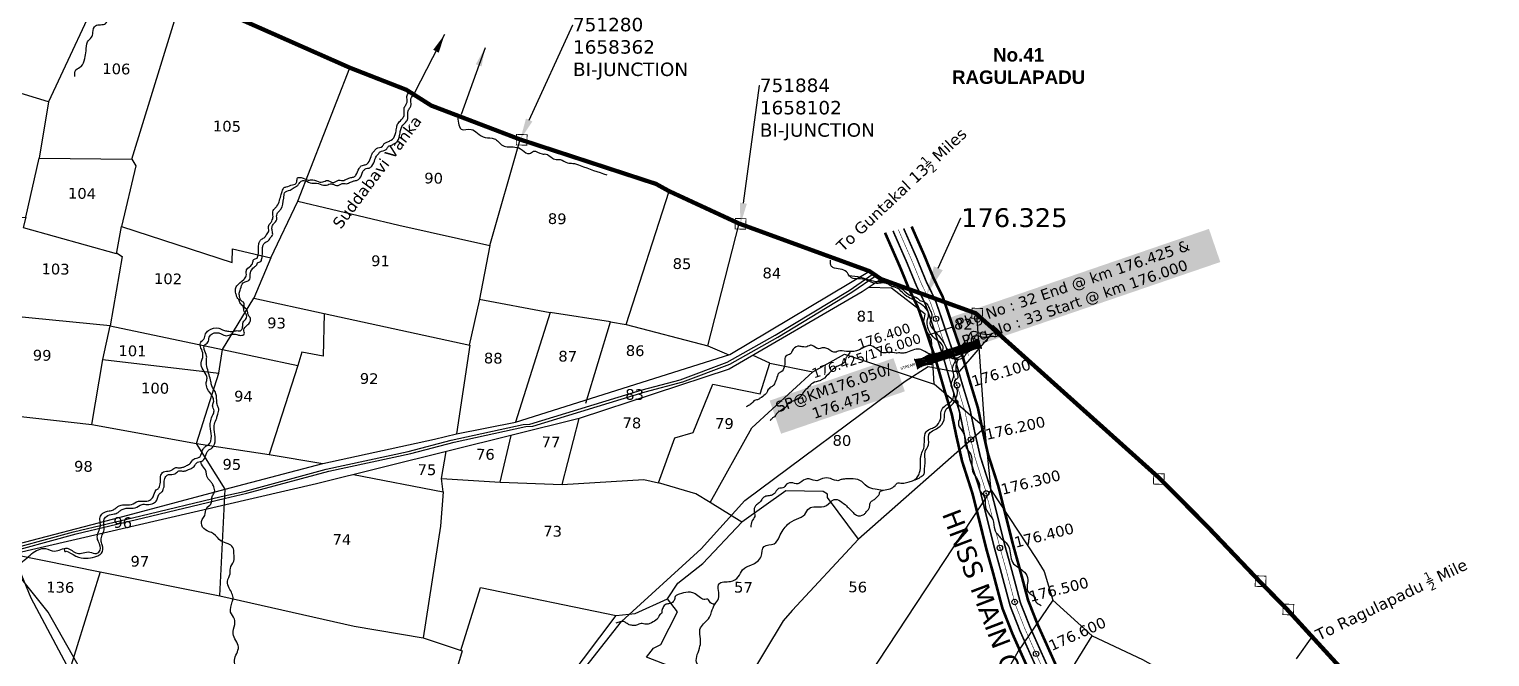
# Model space of a CAD drawing. Header units: inches. Extents: x 749153 to 755578, y 1653601 to 1659848.
# Drawn here: x 750557 to 753279, y 1657294 to 1658464 of the extents above; entities that cross this region are included whole.
import ezdxf
from ezdxf import colors
from ezdxf.entities.mleader import LeaderData, LeaderLine
from ezdxf.enums import TextEntityAlignment as Align
from ezdxf.math import Vec2, Vec3

# ---------------------------------------------------------------- set-up
doc = ezdxf.new("R2010")
doc.units = ezdxf.units.IN
doc.header["$MEASUREMENT"] = 0
doc.header["$PDMODE"] = 32
doc.header["$PDSIZE"] = 10
doc.linetypes.add('ACAD_ISO02W100', pattern=[15, 12, -3])
doc.linetypes.add('HIDDEN2', pattern=[0.1875, 0.125, -0.0625])
for name, color, linetype in [('CANAL1', 1, 'Continuous'), ('CSMark', 72, 'Continuous'), ('PLOT', 7, 'Continuous'), ('PLOT NO', 7, 'Continuous'), ('ROADS', 6, 'Continuous'), ('stream', 4, 'Continuous'), ('STRUCTURE', 5, 'Continuous'), ('TANKS-STREAM', 4, 'Continuous'), ('VILLAGE BOUNDRY', 5, 'Continuous'), ('VILLAGE STONES', 240, 'Continuous')]:
    doc.layers.add(name, color=color, linetype=linetype)
doc.styles.get("Standard").update_dxf_attribs({"font": 'verdana_0.ttf'})
doc.dimstyles.get("Standard").update_dxf_attribs({"dimtxt": 0.18, "dimasz": 35, "dimexe": 0.18, "dimexo": 0.0625, "dimgap": 0.09, "dimtad": 0, "dimtih": 1, "dimtoh": 1, "dimdec": 4, "dimzin": 0, "dimdsep": 46, "dimtxsty": 'Standard', "dimcen": 0.09, "dimadec": 0, "dimazin": 0, "dimtfac": 1, "dimtdec": 4, "dimtofl": 0, "dimtmove": 0, "dimatfit": 3, "dimfxl": 0, "dimtolj": 1, "dimtzin": 0, "dimarcsym": 0})

# ---------------------------------------------------------------- blocks, each defined once
blk = doc.blocks.new('SP')
at = {"layer": 'STRUCTURE'}
h = blk.add_hatch(dxfattribs=at)
h.set_pattern_fill('DASH', color=256, scale=8, style=0)
edge = h.paths.add_edge_path()
edge.add_spline(control_points=[(769825.7, 1706742.1), (769825.3, 1706741.8), (769823.8, 1706740.8), (769820.9, 1706740.3), (769817, 1706739.7), (769811.4, 1706738.9), (769804, 1706739.7), (769798.4, 1706741), (769795.6, 1706741.6)], knot_values=[0, 0, 0, 0, 1.613557, 5.24513, 8.624976, 13.470124, 22.190216, 30.746377, 30.746377, 30.746377, 30.746377], degree=3, periodic=0)
edge.add_line((769795.6, 1706741.6), (769792.6, 1706739.6))
edge.add_line((769792.6, 1706739.6), (769732.6, 1706739.6))
edge.add_line((769732.6, 1706739.6), (769729.6, 1706741.6))
edge.add_spline(control_points=[(769729.6, 1706741.6), (769726.9, 1706740.9), (769721.3, 1706739.5), (769713.9, 1706738.5), (769708.3, 1706739.1), (769704.4, 1706739.6), (769701.5, 1706740), (769700, 1706741), (769699.5, 1706741.3)], knot_values=[0, 0, 0, 0, 8.556161, 17.276253, 22.121402, 25.501247, 29.13282, 30.746377, 30.746377, 30.746377, 30.746377], degree=3, periodic=0)
edge.add_line((769699.5, 1706741.3), (769699.5, 1706722.1))
edge.add_spline(control_points=[(769699.5, 1706722.1), (769700, 1706722.4), (769701.4, 1706723.4), (769704.3, 1706724), (769708.2, 1706724.5), (769713.8, 1706725.3), (769721.2, 1706724.5), (769726.8, 1706723.3), (769729.6, 1706722.6)], knot_values=[0, 0, 0, 0, 1.613557, 5.24513, 8.624976, 13.470124, 22.190216, 30.746377, 30.746377, 30.746377, 30.746377], degree=3, periodic=0)
edge.add_line((769729.6, 1706722.6), (769732.6, 1706724.6))
edge.add_line((769732.6, 1706724.6), (769792.6, 1706724.6))
edge.add_line((769792.6, 1706724.6), (769795.6, 1706722.6))
edge.add_spline(control_points=[(769795.6, 1706722.6), (769798.4, 1706723.3), (769803.9, 1706724.8), (769811.3, 1706725.8), (769817, 1706725.1), (769820.9, 1706724.7), (769823.8, 1706724.2), (769825.2, 1706723.3), (769825.7, 1706723)], knot_values=[0, 0, 0, 0, 8.556161, 17.276253, 22.121402, 25.501247, 29.13282, 30.746377, 30.746377, 30.746377, 30.746377], degree=3, periodic=0)
edge.add_line((769825.7, 1706723), (769825.7, 1706742.1))
h.paths.add_polyline_path([(769764.2, 1706732.1, -1), (769761.1, 1706732.1, -1)], flags=0)
h.paths.add_polyline_path([(769761.1, 1706732.1, 1), (769764.2, 1706732.1, 1)], flags=16)
at = {"layer": 'STRUCTURE', "const_width": 0.628}
for points in [[(769726.6, 1706747.6), (769726.6, 1706743.6), (769732.6, 1706739.6), (769792.6, 1706739.6), (769798.6, 1706743.6), (769798.6, 1706747.6)], [(769726.6, 1706716.6), (769726.6, 1706720.6), (769732.6, 1706724.6), (769792.6, 1706724.6), (769798.6, 1706720.6), (769798.6, 1706716.6)]]:
    blk.add_lwpolyline(points, dxfattribs=at)
at = {"layer": 'STRUCTURE', "color": 3}
blk.add_lwpolyline([(769732.6, 1706724.6), (769792.6, 1706724.6)], dxfattribs=at)
blk.add_lwpolyline([(769732.6, 1706724.6), (769792.6, 1706724.6)], dxfattribs=at)
at = {"layer": 'STRUCTURE', "color": 0}
blk.add_circle((769762.6, 1706732.1), 1.55, dxfattribs=at)
at = {"layer": 'STRUCTURE'}
for points in [[(769699.5, 1706741.3), (769700.9, 1706740.5), (769704.4, 1706739.6), (769707.8, 1706739.2), (769712.6, 1706738.8), (769721.3, 1706739.7), (769729.6, 1706741.6)], [(769825.7, 1706742.1), (769824.3, 1706741.3), (769820.8, 1706740.3), (769817.5, 1706739.8), (769812.7, 1706739.2), (769804, 1706739.9), (769795.6, 1706741.6)], [(769699.5, 1706722.1), (769700.9, 1706723), (769704.4, 1706724), (769707.7, 1706724.5), (769712.5, 1706725), (769721.2, 1706724.4), (769729.6, 1706722.6)], [(769825.7, 1706723), (769824.3, 1706723.8), (769820.8, 1706724.7), (769817.4, 1706725.1), (769812.6, 1706725.5), (769803.9, 1706724.6), (769795.6, 1706722.6)]]:
    blk.add_spline(points, degree=3, dxfattribs=at)
at = {"layer": 'STRUCTURE', "color": 0}
blk.add_text('STREAM', height=5, dxfattribs=at).set_placement((769684.3, 1706732.1), align=Align.MIDDLE_CENTER)
for points in [[(769727.4, 1706732.1), (769700.8, 1706732.1)], [(769824.4, 1706732.1), (769800.5, 1706732.1)]]:
    blk.add_leader(points, dimstyle='Standard', override={"dimasz": 10, "dimgap": 0.09, "dimtad": 0}, dxfattribs=at)

msp = doc.modelspace()

# ---------------------------------------------------------------- linework, layer by layer
msp.add_lwpolyline([(750700.4, 1658559.4), (750593, 1658328.9), (750189.7, 1658451.8), (749875.1, 1658488.2), (749875.8, 1658493.9), (749875.1, 1658488.2)])
at = {"layer": 'CANAL1', "color": 1, "const_width": 5}
for points in [[(752151.9, 1658084.9), (752178.9, 1658023.3), (752185.6, 1658007.1), (752197, 1657979.2), (752213.1, 1657946.1), (752222.3, 1657919.8), (752234, 1657884.5), (752244.8, 1657853.2), (752245, 1657852.5), (752258.9, 1657804.4), (752262.5, 1657791.9), (752276.4, 1657746.3), (752285.1, 1657704.7), (752295.6, 1657658.6), (752314.7, 1657599.3), (752327.8, 1657547.5), (752341.4, 1657492.9), (752353.1, 1657451.2), (752361.3, 1657420.2), (752370.8, 1657384.4), (752389.6, 1657336.7), (752406, 1657299.8), (752428.3, 1657250.2)], [(752201.5, 1658096.4), (752225, 1658042.8), (752231.8, 1658026.1), (752242.6, 1657999.7), (752259.4, 1657965.4), (752269.6, 1657935.9), (752281.4, 1657900.5), (752292.5, 1657868.2), (752293, 1657866.3), (752306.9, 1657818.3), (752310.4, 1657806.2), (752324.9, 1657758.7), (752334, 1657715.3), (752343.9, 1657671.8), (752362.8, 1657613.1), (752376.3, 1657559.7), (752389.8, 1657505.7), (752401.3, 1657464.3), (752409.7, 1657433), (752418.4, 1657400), (752435.7, 1657356), (752451.7, 1657320.3), (752473.9, 1657270.7)]]:
    msp.add_lwpolyline(points, dxfattribs=at)
at = {"layer": 'CANAL1', "color": 5, "const_width": 3}
for points in [[(752166.8, 1658088.4), (752192.7, 1658029.1), (752199.4, 1658012.8), (752210.7, 1657985.4), (752227, 1657951.9), (752236.5, 1657924.6), (752248.3, 1657889.3), (752259.1, 1657857.7), (752259.4, 1657856.7), (752273.3, 1657808.6), (752276.9, 1657796.2), (752291, 1657750), (752299.8, 1657707.9), (752310.1, 1657662.5), (752329.1, 1657603.5), (752342.3, 1657551.2), (752355.9, 1657496.8), (752367.5, 1657455.1), (752375.8, 1657424), (752385.1, 1657389.1), (752403.4, 1657342.5), (752419.7, 1657306), (752442, 1657256.3)], [(752460.2, 1657264.5), (752438, 1657314.1), (752421.9, 1657350.2), (752404.1, 1657395.3), (752395.2, 1657429.2), (752386.8, 1657460.4), (752375.2, 1657501.9), (752361.7, 1657556), (752348.3, 1657609), (752329.4, 1657667.8), (752319.3, 1657712.1), (752310.4, 1657755), (752296.1, 1657801.9), (752292.5, 1657814.2), (752278.6, 1657862.2), (752278.2, 1657863.7), (752267.2, 1657895.7), (752255.4, 1657931.1), (752245.5, 1657959.6), (752228.9, 1657993.5), (752217.9, 1658020.4), (752211.2, 1658037), (752186.6, 1658092.9)]]:
    msp.add_lwpolyline(points, dxfattribs=at)
at = {"layer": 'CANAL1', "color": 1, "linetype": 'HIDDEN2', "ltscale": 100, "const_width": 1}
msp.add_lwpolyline([(752176.7, 1658090.6), (752201.9, 1658033.1), (752208.7, 1658016.6), (752219.8, 1657989.5), (752236.2, 1657955.7), (752246, 1657927.9), (752257.7, 1657892.5), (752268.6, 1657860.7), (752269, 1657859.4), (752282.9, 1657811.4), (752286.5, 1657799.1), (752300.7, 1657752.5), (752309.5, 1657710), (752319.7, 1657665.2), (752338.7, 1657606.2), (752352, 1657553.6), (752365.6, 1657499.3), (752377.2, 1657457.7), (752385.5, 1657426.6), (752394.6, 1657392.2), (752412.6, 1657346.4), (752428.8, 1657310), (752451.1, 1657260.4)], dxfattribs=at)
at = {"layer": 'CANAL1', "color": 200, "const_width": 2}
msp.add_lwpolyline([(752231, 1657893.6), (752278.5, 1657909.4)], dxfattribs=at)
at = {"layer": 'CSMark', "color": 3}
for p in [(752247.1, 1657924.4), (752286, 1657800.6), (752312, 1657699.4), (752340.6, 1657598.9), (752366.1, 1657497.4), (752393.5, 1657396.5), (752433.4, 1657299.8)]:
    msp.add_point(p, dxfattribs=at)
at = {"layer": 'PLOT'}
for points in [[(750748.6, 1658222.2), (750841, 1658523)], [(751007.1, 1658038.4), (751057.4, 1658143.8), (751154.7, 1658392.5)], [(750593, 1658328.9), (750575.7, 1658224), (750748.6, 1658222.2), (750755.7, 1658209.6), (750729.2, 1658096.5), (750935.1, 1658029.4), (750936.2, 1658054.8), (751007.1, 1658038.4), (750975.7, 1657963.1), (751107, 1657934.5), (751104.7, 1657854.9), (751065.3, 1657862.3), (751057.9, 1657837.4), (751004.4, 1657671.2), (751104.3, 1657654.5)], [(751057.4, 1658143.8), (751246, 1658099.1), (751415.4, 1658060.9), (751472.2, 1658258.7)], [(750142.9, 1658200.9), (750329.5, 1658154.7), (750328, 1658147.3), (750508.3, 1658111.8), (750550.7, 1658114.1), (750575.7, 1658224)], [(751640.6, 1657919.1), (751669.6, 1657914.1), (751749.4, 1658162.5)], [(750707.9, 1657911.4), (750486.2, 1657933.3), (750476.9, 1657936.7), (750508.3, 1658111.8)], [(750550.7, 1658114.1), (750545.9, 1658094.8), (750719, 1658046.5), (750720.3, 1658048.4), (750729.2, 1658096.5)], [(751669.6, 1657914.1), (751821.7, 1657874.3), (751880, 1658102)], [(751415.4, 1658060.9), (751395.3, 1657958.2), (751377.1, 1657875.3)], [(750719.6, 1658047.5), (750730.2, 1658040.4), (750707.9, 1657911.4), (750917.6, 1657867.1), (750975.7, 1657963.1)], [(752144.6, 1657998.5), (752109.2, 1657974.5), (751861.5, 1657830.4), (751582, 1657738.5), (751092.3, 1657616.7), (750526.5, 1657485.8), (750256.1, 1657416.2), (749668.4, 1657370.6), (749335.9, 1657346)], [(749349.3, 1657369.1), (749681.1, 1657397.1), (749921.3, 1657415.2), (750254.4, 1657452.8), (750474.8, 1657490.5), (750508.1, 1657497.2), (750740.7, 1657558.4), (750922.5, 1657607), (751104.3, 1657654.5), (751312.5, 1657700.1), (751353.2, 1657710), (751463.2, 1657731.6), (751862.8, 1657857.9), (752122.8, 1658013.3)], [(751937.2, 1657841.8), (752017.5, 1657825.8), (752076.3, 1657858.3), (752243.4, 1657802.8), (752238.6, 1657886), (752222.9, 1657913.1), (752226.7, 1657933.3), (752163.7, 1657981.7), (752121.2, 1657982.7)], [(751395.8, 1657961.1), (751528, 1657936.2), (751463.2, 1657731.6)], [(751107, 1657934.5), (751378.2, 1657875.1), (751353.2, 1657710)], [(751594.5, 1657766.9), (751640.6, 1657919.1), (751528, 1657936.2)], [(752337.9, 1657721.4), (752322.8, 1657933.1)], [(750492, 1657747.8), (750674.1, 1657727.5), (750694.6, 1657848.6), (750707.9, 1657911.5)], [(750694.6, 1657848.6), (750910.2, 1657823.2), (750917.6, 1657867.1)], [(750917.6, 1657867.1), (751057.9, 1657837.4)], [(751821.7, 1657874.3), (751860.9, 1657857.3)], [(751550.1, 1657615.5), (751702.2, 1657625.1), (751729.9, 1657618.9), (751760.3, 1657702.8), (751794.1, 1657712.2), (751831, 1657802.5), (751919.2, 1657784.5), (751937.2, 1657841.8), (751905.9, 1657856.2)], [(750674.1, 1657727.5), (750868.7, 1657692.2), (750910.2, 1657823.2)], [(751826, 1657582.1), (751903.8, 1657721.1), (752017.5, 1657825.8)], [(752337.9, 1657721.4), (752243.4, 1657802.8)], [(751434.6, 1657619.7), (751550.1, 1657615.5), (751582, 1657738.5)], [(751325.7, 1657626.8), (751434.6, 1657619.7), (751455.1, 1657706.9)], [(752337.9, 1657721.4), (752102.5, 1657513.4), (752044.7, 1657591.2), (752044.9, 1657597.8), (752036.6, 1657602.7), (751967.1, 1657603.8), (751885.3, 1657545.4), (751826, 1657582.1), (751799.4, 1657597.9), (751729.9, 1657618.9)], [(752105.2, 1657233.5), (752349.8, 1657604.7), (752337.9, 1657721.4)], [(750689.2, 1657452.5), (750912.5, 1657408.1), (750922.5, 1657607), (750868.7, 1657692.2)], [(750868.7, 1657692.2), (751004.4, 1657671.2)], [(751328.4, 1657602), (751325.7, 1657626.8), (751334.3, 1657676.9)], [(751161.2, 1657634.4), (751328.4, 1657602), (751323.5, 1657537.7), (751291, 1657329.9), (751364, 1657305.2), (751230.8, 1656861.6)], [(752349.8, 1657604.7), (752433.4, 1657477.5), (752448.3, 1657453.5), (752464.8, 1657399.7), (752400.2, 1657304.9), (752346.6, 1657210)], [(751361.6, 1657306), (751397.9, 1657423.8), (751651, 1657371.4), (751686, 1657374.9), (751746.7, 1657402.6), (751765.8, 1657431.7), (751812.2, 1657468.3), (751885.3, 1657545.4)], [(752102.5, 1657513.4), (751979, 1657380.5), (751962.2, 1657361.3), (751892.4, 1657246), (751846.9, 1657150.6), (751762.9, 1657193.7), (751779.3, 1657265.8), (751707.3, 1657293.8), (751720.3, 1657310.6), (751734.1, 1657317), (751764.9, 1657378.3), (751746.7, 1657402.6)], [(750526.5, 1657485.8), (750559.9, 1657404), (750632.4, 1657268.6), (750596.5, 1657140.4), (750366.8, 1657226.4)], [(750526.5, 1657485.8), (750689.2, 1657452.5), (750632.4, 1657268.6)], [(750912.5, 1657408.1), (751162.5, 1657351.5), (751291, 1657329.9)], [(752296, 1657093.9), (752369.4, 1657060.4), (752538.2, 1657333.6), (752464.8, 1657399.7)], [(751066.3, 1656526.6), (751135.4, 1656504.5), (751198.2, 1656521.1), (751273.9, 1656506.8), (751320.2, 1656568.1), (751331.9, 1656639.8), (751354, 1656726.4), (751409.9, 1656862.1), (751424.3, 1656945.2), (751420.5, 1657027.1), (751453.6, 1657061), (751465.7, 1657091.6), (751498.8, 1657169.1), (751651, 1657371.4)], [(752538.2, 1657333.6), (752631.6, 1657289.4), (752692.8, 1657255), (752773.5, 1657190.1), (752814.8, 1657118), (752769.2, 1657056.1), (752806.7, 1656970.4), (752784.6, 1656937.1), (752727.3, 1656952.4), (752675.3, 1656939.1), (752603, 1656986.7), (752514.8, 1657002.3), (752446.1, 1657026), (752369.4, 1657060.4)]]:
    msp.add_lwpolyline(points, dxfattribs=at)
at = {"layer": 'ROADS'}
for points in [[(750489.1, 1657486.1), (750639.6, 1657527.1), (750765, 1657557.2), (750915, 1657593.2), (750957.6, 1657602.7), (751110.4, 1657644.1), (751263.1, 1657677.2), (751343.7, 1657698), (751477.5, 1657727.2), (751490.2, 1657727.8), (751699.6, 1657792), (751769.9, 1657810.8), (751857.6, 1657843.6), (751947, 1657893.9), (752084.9, 1657977.5), (752129.8, 1658008.5)], [(750494.3, 1657482.5), (750644.9, 1657523.6), (750770.2, 1657553.6), (750920.3, 1657589.7), (750962.8, 1657599.2), (751115.7, 1657640.6), (751268.3, 1657673.6), (751349, 1657694.4), (751482.8, 1657723.6), (751495.5, 1657724.2), (751704.8, 1657788.4), (751775.1, 1657807.2), (751862.9, 1657840), (751952.3, 1657890.3), (752090.2, 1657973.9), (752135.1, 1658005)], [(750647.9, 1656153.4), (750725.9, 1656232), (750890.5, 1656503), (750965.8, 1656523.9), (751016.8, 1656547.1), (751405.2, 1657014.7), (751453.6, 1657061), (751518.4, 1657182.1), (751534.7, 1657199.9), (751661, 1657360.2), (751809.4, 1657495.8), (751890.7, 1657585.9), (752189.3, 1657808.2), (752232.1, 1657835.3), (752278.5, 1657827.1), (752291.6, 1657826.9), (752352.4, 1657897.6)], [(750691.4, 1657202.7), (750592.6, 1657377.8), (750506, 1657485.7)], [(752918.8, 1657290.3), (752947.9, 1657331.6)]]:
    msp.add_lwpolyline(points, dxfattribs=at)
at = {"layer": 'STRUCTURE', "color": 0}
msp.add_point((752269.1, 1657859.3), dxfattribs=at)
at = {"layer": 'TANKS-STREAM'}
for points in [[(750641.9, 1658376.1), (750644.1, 1658388.7), (750654, 1658395), (750660.5, 1658409.7), (750663.2, 1658424.1), (750666, 1658440.9), (750673.2, 1658449.4), (750675.8, 1658458.3), (750680.4, 1658470.8), (750699.5, 1658475.1), (750703.5, 1658482.1), (750711.8, 1658494.4), (750723.4, 1658503.9), (750730.7, 1658513.2), (750731.5, 1658522.7), (750731.3, 1658535.8), (750736.8, 1658546.3), (750738.6, 1658552)], [(749965.6, 1656947.4), (749978.9, 1656945.9), (749998.3, 1656948.1), (750003.7, 1656947.9), (750018.1, 1656941.9), (750039, 1656936), (750062.4, 1656941.2), (750077.9, 1656937.3), (750088.9, 1656932.3), (750108.7, 1656931.9), (750118.4, 1656934), (750136.1, 1656923.9), (750158.5, 1656919.6), (750168.3, 1656921.9), (750180.3, 1656916.1), (750188.7, 1656915), (750191.3, 1656932.5), (750195, 1656942.7), (750204.7, 1656952.9), (750213.3, 1656972.8), (750227.9, 1656983.1), (750235, 1656985.8), (750242.9, 1656997.1), (750259.1, 1657006.3), (750275.4, 1657021.8), (750279.6, 1657034.4), (750296.5, 1657045.4), (750304.1, 1657053.9), (750304.3, 1657073), (750308.4, 1657113.1), (750311.9, 1657141.5), (750322.8, 1657156.1), (750326.9, 1657172), (750323.9, 1657195.4), (750331.4, 1657210.9), (750336.1, 1657219), (750340.4, 1657234), (750349, 1657245.6), (750358.6, 1657260.4), (750359.8, 1657278.1), (750370.9, 1657292.2), (750370.4, 1657315.8), (750372.4, 1657326.5), (750375.7, 1657329.8), (750380.5, 1657341.2), (750378.2, 1657354.6), (750382.8, 1657370.8), (750391.6, 1657375.4), (750407.4, 1657394.8), (750418.7, 1657402.9), (750433, 1657408), (750448.3, 1657420.2), (750449.6, 1657426.6), (750462.4, 1657433.9), (750470, 1657437.5), (750483.4, 1657455.7), (750499.4, 1657458.9), (750509.6, 1657458), (750519.3, 1657464.2), (750528.2, 1657464.9), (750538.8, 1657468.2), (750561.6, 1657486.3), (750587.6, 1657496), (750604.4, 1657491.4), (750627.6, 1657496.8), (750646.2, 1657487.4), (750669.8, 1657489.5), (750682.8, 1657487.1), (750689.4, 1657493.1), (750686.2, 1657508.9), (750683.9, 1657517.7), (750686.3, 1657527.6), (750689.5, 1657536.7), (750689.4, 1657544.9), (750689.3, 1657554.6), (750694, 1657561.9), (750705.9, 1657566.3), (750714.2, 1657568.6), (750719.6, 1657572.6), (750724.8, 1657575.7), (750732.9, 1657577.6), (750747.5, 1657578), (750760.5, 1657584.4), (750764.8, 1657584.6), (750770, 1657584.2), (750781.9, 1657586.6), (750788, 1657592.6), (750793.9, 1657605.4), (750798.3, 1657608.6), (750799.7, 1657612), (750801.4, 1657616.9), (750801.7, 1657623), (750802.6, 1657632.9), (750807.1, 1657638.9), (750819.2, 1657640.9), (750823.2, 1657642.7), (750826.3, 1657645.3), (750829, 1657646.9), (750835.7, 1657646.6), (750841.7, 1657647.3), (750847.1, 1657649.2), (750850.4, 1657650.8), (750857.2, 1657655), (750863.6, 1657663), (750873.9, 1657666.2), (750879, 1657675.9), (750882, 1657682.7), (750886.1, 1657686.8), (750891, 1657689.7), (750896.6, 1657705.6), (750894.6, 1657724.2), (750895.3, 1657734.2), (750899.5, 1657745.5), (750901.5, 1657752.9), (750898.9, 1657762.5), (750900.6, 1657768.8), (750899.5, 1657778), (750888.9, 1657794.5), (750887, 1657805.5), (750888.5, 1657813.6), (750877.4, 1657838.7), (750880.4, 1657852.6), (750880.6, 1657861.1), (750876.2, 1657873.2), (750876.8, 1657881.2), (750882.8, 1657886.8), (750885.6, 1657896.3), (750891.1, 1657902.6), (750910.3, 1657907), (750919.4, 1657903.1), (750926.6, 1657901.6), (750936.9, 1657901.1), (750944.8, 1657902.4), (750950.8, 1657902.1), (750954.8, 1657909.2), (750955.7, 1657918), (750961.5, 1657925.3), (750961.5, 1657933), (750957.7, 1657938.1), (750956, 1657947.1), (750950.7, 1657953), (750947.6, 1657960.3), (750944.7, 1657964.3), (750942.7, 1657969.7), (750941.4, 1657978.1), (750944.1, 1657986.1), (750957, 1657997.6), (750961.4, 1658004.4), (750961.7, 1658009.5), (750962.3, 1658015.9), (750972.2, 1658025.8), (750974.2, 1658032), (750975.4, 1658034.8), (750981.6, 1658037.4), (750983.2, 1658041.3), (750984.4, 1658048.1), (750985, 1658063.7), (750986.7, 1658069), (750990, 1658072.8), (750996.2, 1658076.6), (751000.4, 1658082.8), (751003.3, 1658086.5), (751002.7, 1658094.8), (751005.6, 1658101.8), (751009.1, 1658106.7), (751011.4, 1658115.5), (751011.3, 1658123.9), (751013, 1658128.1), (751015.4, 1658130.8), (751018.7, 1658134.6), (751026.7, 1658156.5), (751029.3, 1658164), (751031.2, 1658168.3), (751036.2, 1658170.5), (751047.7, 1658174.1), (751052.8, 1658175.7), (751055.8, 1658180), (751057.1, 1658187.2), (751063.8, 1658187.8), (751077, 1658183.2), (751085.7, 1658183.4), (751098.6, 1658179.5), (751104.1, 1658179.7), (751112.8, 1658182.2), (751115.1, 1658181.7), (751120.3, 1658179.5), (751124.6, 1658178.7), (751127.1, 1658179.6), (751129.8, 1658180.9), (751134.7, 1658183), (751143.1, 1658182.4), (751146.9, 1658184.4), (751150.4, 1658185.7), (751154.8, 1658187.5), (751161.3, 1658188.7), (751166, 1658192.4), (751171.9, 1658204.9), (751175.8, 1658209.4), (751180.3, 1658211.2), (751183.4, 1658211.5), (751188.6, 1658215.1), (751194.3, 1658227.3), (751196, 1658232), (751198.1, 1658235.1), (751200.6, 1658237.7), (751204, 1658241.8), (751215.4, 1658246.1), (751218.7, 1658251.3), (751223.7, 1658253.6), (751229.7, 1658256.6), (751233.9, 1658259.1), (751240.2, 1658271.9), (751242, 1658281.8), (751244.4, 1658288.8), (751253.3, 1658298.8), (751255.9, 1658305.4), (751256.1, 1658318.4), (751259.8, 1658324.4), (751261.6, 1658329.6), (751261, 1658338.7), (751264.6, 1658346.7)], [(751355.3, 1658303.3), (751357, 1658289.5), (751362.1, 1658278.2), (751380.6, 1658277.6), (751392.2, 1658270.8), (751406.8, 1658262.3), (751423.6, 1658260.3), (751439.5, 1658247.6), (751462, 1658244.7), (751476.2, 1658239.1), (751489.1, 1658232.4), (751496.8, 1658236.9), (751512.8, 1658231.8), (751520, 1658231.6), (751532.1, 1658224.1), (751541.5, 1658221.4), (751546.7, 1658221.4), (751560.3, 1658215.2), (751569.9, 1658214.3), (751583.8, 1658210.3), (751633.5, 1658192.8)], [(752363.4, 1657896.7), (752359.6, 1657891.2), (752352.2, 1657891.4), (752344, 1657890.3), (752332.3, 1657890.3), (752318, 1657892), (752312.4, 1657886.9), (752313.2, 1657878.6), (752310.2, 1657869.6), (752306.8, 1657866.8), (752301, 1657856.1), (752293.9, 1657849.6), (752285.3, 1657848.6), (752274.2, 1657851.6), (752259.6, 1657860.7), (752260, 1657872.1), (752247.9, 1657885.2), (752230.9, 1657911.8), (752230.9, 1657923), (752233.2, 1657931.1), (752230.9, 1657940), (752219.9, 1657951.1), (752203.8, 1657960.4), (752192.7, 1657966.1), (752181.5, 1657976.1), (752171.7, 1657983), (752164.7, 1657984.9), (752156.2, 1657989.9), (752133, 1657990.7), (752123.6, 1657993.8), (752113.1, 1657998), (752098.7, 1657998.9), (752087.3, 1658002.4), (752081.9, 1658009.9), (752072.1, 1658016.2), (752057.5, 1658019.1), (752052.4, 1658022.1), (752050.3, 1658033.7)], [(752084.9, 1658005.5), (752106.4, 1658002), (752137.9, 1657994), (752150.1, 1657994.1), (752169, 1657987.4), (752185, 1657979.1), (752198.4, 1657968.4), (752212.3, 1657963), (752218.4, 1657957.7), (752223.3, 1657956.6), (752236.8, 1657938.7), (752239.4, 1657930.2), (752235.7, 1657916.3), (752242.8, 1657903.5), (752258.9, 1657883.3), (752267.3, 1657868.6), (752273.8, 1657856.8), (752285, 1657851.4), (752292.9, 1657855.6), (752304.1, 1657873.9), (752309.2, 1657894.8), (752313.3, 1657900.2), (752328.6, 1657897.8), (752346.8, 1657895.9), (752359.1, 1657900.5)], [(752284.5, 1657847.8), (752259, 1657856.7), (752250.3, 1657858.7), (752240.2, 1657858.1), (752225.9, 1657863.5), (752216.2, 1657867.6), (752190.5, 1657861.3), (752186.8, 1657860.5), (752181.4, 1657860.7), (752172.6, 1657860.7), (752159.5, 1657861.8), (752148.2, 1657861.1), (752132.2, 1657871.2), (752121.4, 1657874.5), (752114.4, 1657872.3), (752100.9, 1657865.3), (752091.4, 1657863.2), (752086.2, 1657863.4), (752079.9, 1657863.6), (752064.3, 1657864.1), (752060.7, 1657862.4), (752056.7, 1657862.1), (752041.6, 1657870), (752035, 1657870.1), (752026.9, 1657868.8), (752015.9, 1657874.9), (752010.3, 1657874.3), (752006.1, 1657872.2), (752000.5, 1657871.9), (751994, 1657872.9), (751989.7, 1657873.3), (751979, 1657864.8), (751976, 1657859.3), (751967.2, 1657854.9), (751965.3, 1657845.4), (751963.8, 1657834), (751958.6, 1657825.3), (751953.9, 1657822.9), (751951.5, 1657818.1), (751947.3, 1657806.5), (751943.9, 1657800.3), (751939.2, 1657797), (751933.2, 1657790.7), (751930.9, 1657786), (751928.6, 1657783.2), (751918.9, 1657776.3), (751914.2, 1657773.7), (751907.5, 1657771.3), (751905.3, 1657768.4), (751899.2, 1657763.6), (751895.5, 1657761.5), (751892.9, 1657760.2)], [(752087.1, 1657863.4), (752082.5, 1657856.2), (752078.9, 1657850.9), (752077.4, 1657845.7), (752070.6, 1657839.3), (752061.9, 1657835.3), (752046, 1657820.9), (752030.5, 1657809.1), (752017.3, 1657804.6), (752008.9, 1657796.9), (752000.5, 1657788.4), (751996.5, 1657781.8), (751991.2, 1657776.8), (751978.4, 1657770), (751972.7, 1657767.8), (751969.6, 1657765.2), (751968.8, 1657762.8), (751966.8, 1657759.8), (751964.2, 1657757.6), (751950.3, 1657748), (751945.8, 1657742), (751941.3, 1657738.7), (751937.6, 1657734)], [(751828.6, 1657199.4), (751819.1, 1657226.2), (751811.5, 1657239.8), (751809, 1657267), (751800.6, 1657284.1), (751807.1, 1657314), (751807.9, 1657328), (751807.1, 1657345.2), (751813.9, 1657355.7), (751825, 1657368.4), (751828.8, 1657378.2), (751835.1, 1657392.8), (751841.6, 1657402.7), (751842.6, 1657430.6), (751863.7, 1657435), (751878.4, 1657443.1), (751886.4, 1657456.6), (751903.2, 1657465.7), (751920.9, 1657481.3), (751926.8, 1657500.2), (751945.2, 1657505.1), (751955.2, 1657518.5), (751970.4, 1657541), (751987.2, 1657550.8), (752002.7, 1657559.9), (752010.3, 1657571), (752022.4, 1657573.7), (752043.1, 1657576.5), (752056.9, 1657587.4), (752080.1, 1657575.6), (752086, 1657569.9), (752091.2, 1657564.4), (752096.9, 1657559.4), (752103.6, 1657557.1), (752109.3, 1657558.1), (752112.7, 1657559.5), (752116.2, 1657563.3), (752119.2, 1657566.9), (752122.3, 1657571.5), (752123.6, 1657577.3), (752125.6, 1657583.4), (752130.6, 1657586.7), (752133.7, 1657588.9), (752138.5, 1657593.6), (752141.4, 1657598.4), (752142.4, 1657601.7), (752149.2, 1657604.8), (752170.6, 1657613.9), (752174.3, 1657617.8), (752184, 1657618.1), (752194.6, 1657620.2), (752203.4, 1657622.4), (752208.1, 1657624.5), (752213.9, 1657626.8), (752219.7, 1657630.6), (752224.8, 1657635.8), (752225.3, 1657643.4), (752226.6, 1657654), (752227.6, 1657678.7), (752232.9, 1657689.5), (752233.4, 1657708.7), (752250.3, 1657721), (752261.9, 1657736), (752265.8, 1657756.1), (752275.1, 1657763.1), (752281.3, 1657770.2), (752285, 1657778.9), (752285.6, 1657794.2), (752282.1, 1657798.4), (752284.5, 1657811.8), (752288, 1657815.1), (752285.5, 1657825.6), (752288.2, 1657848.5)], [(752206.9, 1657624), (752212.3, 1657629.6), (752216.4, 1657637.7), (752219.6, 1657672), (752224, 1657682.9), (752225.2, 1657698.8), (752228.7, 1657713.8), (752238.1, 1657719.9), (752246.1, 1657723.8), (752255, 1657736.4), (752256.8, 1657752.2), (752263.3, 1657761.8), (752271.9, 1657767), (752279.9, 1657787.5), (752275.3, 1657798.9), (752280, 1657820.9), (752278.1, 1657829.1), (752284.9, 1657848.6)], [(752283.4, 1657774.5), (752287.4, 1657770.5), (752287.7, 1657764.7), (752290.2, 1657751), (752290.5, 1657738.9), (752288.6, 1657727), (752297.5, 1657712.7), (752300.7, 1657693.6), (752303.3, 1657683.9), (752312, 1657671.2), (752313.9, 1657654.2), (752316.7, 1657636.2), (752327, 1657619.5), (752329.3, 1657603.1), (752336.9, 1657592.7), (752339.1, 1657573.9), (752344.5, 1657561.8), (752352.6, 1657550.2), (752356.7, 1657530.7), (752370.8, 1657513), (752382.6, 1657499.1), (752389.4, 1657470.6), (752411.6, 1657452.2), (752417.8, 1657438), (752418.5, 1657415.2), (752431.4, 1657404.1), (752433.1, 1657396.7), (752438.6, 1657392.4), (752442.8, 1657389.8)], [(750844, 1656931.2), (750848.7, 1656940.3), (750859.2, 1656945.7), (750863.6, 1656951), (750866.3, 1656964.7), (750875.8, 1656974.1), (750880.4, 1656989.4), (750876.3, 1657007.2), (750883.4, 1657027.1), (750881.8, 1657055.7), (750884.2, 1657065.6), (750891.2, 1657076), (750889.8, 1657092.5), (750887.7, 1657103.7), (750895.6, 1657118.3), (750900.3, 1657135.4), (750900.5, 1657150.3), (750913, 1657169.9), (750915.7, 1657187.6), (750929.9, 1657210.1), (750934.1, 1657231.3), (750942.9, 1657245.8), (750946.3, 1657259.4), (750939.5, 1657287.8), (750947, 1657312.6), (750937.1, 1657336.9), (750940, 1657354.5), (750939.5, 1657364.7), (750932.5, 1657377.6), (750935.5, 1657396.6), (750936.9, 1657402.6), (750929.9, 1657422.5), (750926.5, 1657434.9), (750931.7, 1657449.3), (750932, 1657459), (750938.2, 1657472.5), (750938.7, 1657486.9), (750936.4, 1657498.4), (750927.7, 1657504.9), (750914.7, 1657510), (750900.8, 1657523.7), (750892.2, 1657527.6), (750880.3, 1657536.2), (750879.4, 1657550.3), (750884.2, 1657558), (750887.2, 1657571.1), (750895.4, 1657578.9), (750898.7, 1657594.8), (750902.5, 1657601.7), (750901, 1657611.1), (750897.5, 1657618.2), (750894.2, 1657622.1), (750889.8, 1657627.4), (750885.3, 1657642.7), (750878.3, 1657653.2), (750876.8, 1657658.8)], [(752147.9, 1657604.6), (752133.3, 1657606.7), (752118.5, 1657611.9), (752105.1, 1657623.3), (752087.9, 1657626), (752078.2, 1657625.8), (752071.4, 1657625.1), (752065.7, 1657622.9), (752061.8, 1657622.8), (752046.7, 1657627.6), (752031.3, 1657625), (752024.9, 1657622.6), (752010.6, 1657625.9), (751996.6, 1657621.3), (751989.5, 1657616.6), (751976.7, 1657618.9), (751966.4, 1657613.7), (751963.4, 1657610), (751953.5, 1657607.8), (751950.6, 1657605.6), (751947.9, 1657601.4), (751946, 1657598.7), (751937.7, 1657594.8), (751930, 1657593.5), (751923.2, 1657589.1), (751918.8, 1657582.5), (751912.4, 1657577.5), (751908, 1657567.8), (751909.2, 1657556), (751904, 1657547.3), (751901.8, 1657535.9)], [(751834.7, 1657392.3), (751826.6, 1657394.8), (751821.4, 1657401.6), (751816.2, 1657401.1), (751807.9, 1657404.1), (751797.9, 1657411.8), (751789.3, 1657414.8), (751784.9, 1657414.7), (751768.5, 1657411.1), (751764.2, 1657409.4), (751760.1, 1657405.1), (751760, 1657402.7), (751758.8, 1657399.3), (751751.3, 1657393.5), (751743.5, 1657392.2), (751738.3, 1657386.5), (751736, 1657378.2), (751735.3, 1657374.9), (751732, 1657373), (751730.3, 1657369.7), (751727.2, 1657364.7), (751716.7, 1657357.9), (751710.8, 1657355.2), (751701.9, 1657355.7), (751697.2, 1657356.5), (751688.6, 1657353), (751682.5, 1657352.8), (751679.7, 1657353), (751675.1, 1657354), (751673.1, 1657355.4), (751669, 1657357.8), (751663.6, 1657360.4), (751658.6, 1657359.6), (751650.1, 1657357.1)]]:
    msp.add_spline(points, degree=3, dxfattribs=at)
msp.add_open_spline([(750622.3, 1657496.5), (750623.4, 1657486.7), (750622.3, 1657496.5), (750651.7, 1657474.4), (750671.9, 1657478.6), (750686.4, 1657482.7), (750694.8, 1657489), (750694.6, 1657501.1), (750689.7, 1657511.9), (750693.1, 1657521.6), (750697.2, 1657530.1), (750696.4, 1657539.4), (750695.1, 1657548.4), (750701.3, 1657558), (750711.6, 1657560.1), (750721, 1657561.6), (750726.3, 1657566.7), (750732.4, 1657570.4), (750742, 1657572.5), (750755.2, 1657569.2), (750764, 1657578.7), (750772.2, 1657578.7), (750779.3, 1657577.8), (750788.4, 1657579), (750797.3, 1657587.4), (750797.3, 1657598.7), (750805.6, 1657601.7), (750806.7, 1657606.6), (750808.9, 1657611.1), (750808.7, 1657618.3), (750808.4, 1657626.2), (750814.7, 1657635.5), (750823.9, 1657633.5), (750830.3, 1657636.4), (750832.9, 1657639.3), (750837, 1657641.9), (750842.6, 1657640), (750848.7, 1657641.1), (750853.5, 1657642.9), (750858.7, 1657645.4), (750865.6, 1657648.5), (750869.2, 1657659.2), (750882.7, 1657658), (750885.6, 1657669.1), (750888.3, 1657676.5), (750892.9, 1657681.1), (750901.9, 1657684.8), (750905.1, 1657701), (750901.2, 1657715.1), (750901.7, 1657729.1), (750906.5, 1657738), (750908.4, 1657747.5), (750911.8, 1657755.7), (750906.6, 1657763.4), (750906.7, 1657774.6), (750905.5, 1657787.8), (750897.1, 1657797.9), (750894.8, 1657813.4), (750889.1, 1657828.5), (750886.8, 1657844.5), (750888.8, 1657856.8), (750882.8, 1657865), (750882.3, 1657876.2), (750892, 1657880.1), (750891.2, 1657890.3), (750899.7, 1657899.5), (750913.2, 1657898.8), (750924, 1657890.8), (750933.7, 1657896.9), (750943.3, 1657895.7), (750950.5, 1657892.8), (750960.5, 1657895.1), (750954.4, 1657905.4), (750963, 1657911.9), (750969.2, 1657918.1), (750970, 1657926.8), (750963.2, 1657931.9), (750965.7, 1657941.5), (750955.8, 1657945.8), (750959.2, 1657955), (750950.9, 1657957.3), (750949.7, 1657964.7), (750947.3, 1657972.2), (750952.3, 1657981.1), (750953.3, 1657994.4), (750969.6, 1657994.5), (750968.5, 1658004.1), (750969.2, 1658012), (750973.7, 1658020.2), (750981.4, 1658023.8), (750981.8, 1658030.6), (750989.1, 1658029.8), (750990.4, 1658036.4), (750992.4, 1658044.7), (750990.9, 1658054.4), (750993.3, 1658063.1), (750997.3, 1658067.7), (751004.1, 1658069.8), (751006.4, 1658076.3), (751012, 1658081.1), (751009.5, 1658088.3), (751009.2, 1658095.5), (751012.6, 1658102.6), (751020.3, 1658108.4), (751017.3, 1658116.7), (751019.6, 1658122), (751022.8, 1658125.1), (751029.7, 1658132.5), (751030.4, 1658144.3), (751032.2, 1658154.3), (751032.5, 1658162.3), (751043.4, 1658163.3), (751049.7, 1658168.6), (751055.6, 1658171.4), (751060, 1658175.5), (751063, 1658182.2), (751073.8, 1658182.4), (751081.9, 1658175.8), (751094.6, 1658178.8), (751102.8, 1658173.1), (751112.4, 1658173.3), (751117.6, 1658176.9), (751123.3, 1658175.5), (751126.8, 1658173.5), (751131.1, 1658172.3), (751134.3, 1658173.6), (751137.5, 1658175.2), (751142.5, 1658178.3), (751149.1, 1658174.9), (751153.6, 1658178.7), (751157.8, 1658179.6), (751162.2, 1658182.2), (751168.4, 1658181.8), (751175.6, 1658188), (751176.9, 1658196.9), (751182.2, 1658203.6), (751186.7, 1658205.4), (751191.6, 1658205.2), (751197.9, 1658210.7), (751200.6, 1658218.6), (751202.7, 1658225.7), (751205, 1658229.2), (751208.2, 1658231.9), (751211.7, 1658238.6), (751222.7, 1658236.8), (751224.8, 1658246.1), (751231.4, 1658247.5), (751236.1, 1658250.4), (751244.1, 1658254.2), (751247.4, 1658264.7), (751248.7, 1658274.9), (751251.4, 1658285.2), (751260, 1658290.5), (751264.3, 1658301.2), (751260.8, 1658311.1), (751267, 1658317.8), (751269.6, 1658324.7), (751266.7, 1658332.8), (751270, 1658338.1), (751271.7, 1658340.7)], degree=3, knots=[1034.71952, 1034.71952, 1034.71952, 1034.71952, 1051.209232, 1066.78753, 1098.070322, 1106.379403, 1112.369771, 1128.05691, 1137.161482, 1147.313914, 1157.0191, 1165.218893, 1174.892617, 1183.611602, 1196.302259, 1204.902118, 1211.654655, 1217.766205, 1226.010663, 1240.627158, 1255.152068, 1259.503051, 1264.665686, 1276.806582, 1285.343348, 1299.536521, 1304.880565, 1308.623178, 1313.7727, 1319.863949, 1329.836131, 1337.312579, 1349.54925, 1354.0041, 1357.984363, 1361.139684, 1367.821745, 1373.872534, 1379.661705, 1383.22594, 1391.253555, 1401.532305, 1412.259713, 1423.25501, 1430.648989, 1436.437001, 1442.16531, 1458.968639, 1477.712958, 1487.702579, 1499.772535, 1507.37863, 1517.167812, 1523.986256, 1533.300611, 1550.2337, 1562.482925, 1570.937047, 1596.418176, 1610.867265, 1619.328359, 1632.179832, 1640.185346, 1648.447438, 1658.4182, 1666.722501, 1683.142679, 1693.653163, 1703.387158, 1713.696902, 1720.991619, 1728.129488, 1736.053016, 1746.064616, 1755.394386, 1763.124224, 1768.128589, 1778.554897, 1786.428659, 1793.416065, 1800.357836, 1806.130953, 1814.644592, 1823.083696, 1835.562992, 1849.712, 1854.770775, 1861.218698, 1874.162388, 1880.658667, 1884.547495, 1891.302957, 1895.522646, 1902.402791, 1918.017565, 1923.66446, 1928.693897, 1935.865122, 1943.392647, 1948.113389, 1956.431392, 1963.0057, 1969.661982, 1979.630695, 1988.099295, 1992.609647, 1996.202123, 2001.302495, 2022.742802, 2028.163324, 2032.880756, 2044.41543, 2053.518052, 2058.291837, 2063.649502, 2071.464263, 2078.144933, 2092.182464, 2100.834401, 2114.360816, 2119.818863, 2128.911349, 2131.294765, 2136.88266, 2141.311667, 2143.926244, 2146.869162, 2152.254877, 2160.596771, 2164.889677, 2168.617407, 2173.425376, 2179.999954, 2186.02857, 2199.904072, 2205.850176, 2210.749901, 2213.862435, 2220.153555, 2233.596578, 2238.598579, 2242.293318, 2245.936144, 2251.249648, 2263.421673, 2269.594256, 2275.114602, 2281.879366, 2286.731183, 2301.011489, 2311.086516, 2318.501408, 2331.870949, 2339.002295, 2351.980045, 2359.026278, 2364.542362, 2373.589139, 2382.430905, 2382.430905, 2382.430905, 2382.430905], dxfattribs=at)
at = {"layer": 'VILLAGE BOUNDRY', "linetype": 'ACAD_ISO02W100', "ltscale": 2, "const_width": 8}
msp.add_lwpolyline([(753390.2, 1656836.3), (753085.5, 1657181.1), (752900.9, 1657383), (752849.2, 1657435.7), (752751.6, 1657538.3), (752662.1, 1657628.4), (752321.1, 1657934.7), (752144.6, 1657998.5), (752122.8, 1658013.3), (751880, 1658102), (751749.4, 1658162.5), (751725, 1658176), (751472.2, 1658258.7), (751306.3, 1658322), (751259.9, 1658351.4), (751155.5, 1658392.2), (750945.2, 1658485.2), (750841.9, 1658522.8), (750700.4, 1658559.4), (750571.1, 1658617.7), (750463.8, 1658658.6)], dxfattribs=at)
at = {"layer": 'VILLAGE STONES', "const_width": 1.57}
for points in [[(751465.3, 1658268.3), (751485, 1658267.7), (751484.3, 1658248), (751464.7, 1658248.7)], [(751873.1, 1658111.6), (751892.8, 1658111), (751892.1, 1658091.4), (751872.5, 1658092)], [(752314.2, 1657944.3), (752333.8, 1657943.7), (752333.2, 1657924), (752313.5, 1657924.7)], [(752652.6, 1657636), (752672.3, 1657635.4), (752671.6, 1657615.7), (752652, 1657616.4)], [(752842.3, 1657445.3), (752861.9, 1657444.7), (752861.3, 1657425), (752841.6, 1657425.7)], [(752894, 1657392.6), (752913.6, 1657392), (752913, 1657372.3), (752893.3, 1657373)]]:
    msp.add_lwpolyline(points, close=True, dxfattribs=at)

# ---------------------------------------------------------------- block references
at = {"layer": 'STRUCTURE', "color": 0, "rotation": 17.46871252537758}
msp.add_blockref('SP', (530342.5, -201231.2), dxfattribs=at)

# ---------------------------------------------------------------- texts
at = {"layer": 'CSMark', "color": 1}
for s, height, rotation, p in [('176.400', 18, 18.4869, (752101.5, 1657876.3)), ('176.425/176.000', 18, 18.4869, (752016.4, 1657821.8)), ('176.100', 20, 16.9599, (752313.9, 1657807.2)), ('176.200', 20, 12.8052, (752339.3, 1657708.3)), ('176.300', 20, 14.2009, (752368.3, 1657605.9)), ('176.400', 20, 14.0151, (752393.1, 1657507.2)), ('176.500', 20, 14.0151, (752420.5, 1657406.2)), ('176.600', 20, 24.1767, (752458.4, 1657313.9))]:
    msp.add_text(s, height=height, rotation=rotation, dxfattribs=at).set_placement(p, align=Align.MIDDLE_LEFT)
at = {"layer": 'PLOT NO'}
for s, p in [('106', (750719.5, 1658390.5)), ('105', (750925.6, 1658283.5)), ('90', (751310.7, 1658186.7)), ('104', (750655.5, 1658158.3)), ('89', (751541, 1658111)), ('103', (750606.2, 1658017.3)), ('91', (751211.7, 1658032.5)), ('85', (751773.6, 1658027.2)), ('102', (750815.8, 1657999.1)), ('84', (751941, 1658009.7)), ('81', (752116.5, 1657929.2)), ('93', (751018, 1657916.6)), ('82', (752297.9, 1657914.5)), ('99', (750581.2, 1657856.5)), ('101', (750749.6, 1657864.7)), ('88', (751421.8, 1657851.1)), ('87', (751560.6, 1657854.6)), ('86', (751686.3, 1657865.1)), ('100', (750791.7, 1657795.2)), ('92', (751190.6, 1657813)), ('94', (750956.3, 1657780.1)), ('83', (751685.3, 1657783.3)), ('78', (751680.2, 1657730.4)), ('79', (751852.6, 1657729.3)), ('77', (751529.4, 1657694.8)), ('80', (752071.6, 1657697.6)), ('76', (751407.2, 1657671.9)), ('98', (750658.1, 1657649.4)), ('95', (750934.7, 1657653.1)), ('75', (751298.3, 1657643.2)), ('96', (750731.3, 1657544.6)), ('73', (751532.5, 1657528.5)), ('74', (751139.8, 1657513)), ('97', (750763.3, 1657472.3)), ('136', (750615, 1657423.9)), ('57', (751888.1, 1657423.9)), ('56', (752101, 1657424.5))]:
    msp.add_text(s, height=20, rotation=358.9293, dxfattribs=at).set_placement(p, align=Align.MIDDLE_CENTER)
at = {"layer": 'ROADS', "char_height": 21.22, "attachment_point": 1}
for s, insert, width, rotation in [('\\A1;To Guntakal 13{\\H0.7x;\\S1/2;} Miles', (752054, 1658068.8), 389.573, 43.2194), ('\\A1;To Ragulapadu {\\H0.7x;\\S1/2;} Mile', (752948.2, 1657349.7), 307.05, 25.7516)]:
    msp.add_mtext(s, dxfattribs=dict(at, insert=insert, width=width, rotation=rotation))
at = {"layer": 'STRUCTURE', "color": 5, "char_height": 20, "attachment_point": 1, "rotation": 18.9206, "bg_fill": 1, "box_fill_scale": 1.3, "bg_fill_color": 7, "bg_fill_true_color": 16777215, "bg_fill_transparency": 4390977}
for s, insert, width in [('Pkg No : 32 End @ km 176.425 & Pkg No : 33 Start @ km 176.000', (752281.8, 1657923.4), 496.806), ('\\pi0.99993;SP@KM176.050/\\P\\pi61.289;176.475', (751944.6, 1657768.2), 231.832)]:
    msp.add_mtext(s, dxfattribs=dict(at, insert=insert, width=width))
at = {"layer": 'VILLAGE STONES'}
msp.add_text('HNSS MAIN CANAL', height=35, rotation=290.8141, dxfattribs=at).set_placement((752257.6, 1657560.9))
at = {"layer": 'VILLAGE STONES', "insert": (752400.8, 1658429.1), "char_height": 25.002, "attachment_point": 2}
msp.add_mtext('{\\fArial|b1|i0|c0|p34;No.41\\PRAGULAPADU}', dxfattribs=at)
at = {"layer": 'VILLAGE STONES', "color": 0, "insert": (751120.6, 1658103.1), "char_height": 21.22, "width": 252.012, "attachment_point": 1, "rotation": 53.103}
msp.add_mtext('\\A1;Suddabavi Vanka', dxfattribs=at)

# ---------------------------------------------------------------- leaders
at = {"layer": 'stream', "color": 5}
for points in [[(751331.2, 1658454.4), (751275.1, 1658345.8)], [(751406.6, 1658429.9), (751361.8, 1658305.5)]]:
    msp.add_leader(points, dimstyle='Standard', override={"dimgap": 0.09, "dimtad": 0}, dxfattribs=at)
at = {"layer": 'VILLAGE STONES', "color": 6}
ml = msp.add_multileader_mtext('Standard', dxfattribs=at)
ml.set_content('751280\\P1658362\\PBI-JUNCTION', color=6)
ml.set_leader_properties()
ml.build(insert=Vec2(0, 0))
ml.multileader.update_dxf_attribs({"dogleg_length": 0.36, "arrow_head_size": 40})
ctx = ml.context
ctx.base_point, ctx.char_height, ctx.arrow_head_size, ctx.landing_gap_size, ctx.plane_origin = Vec3(751570.3, 1658472.8), 25, 40, 0.09, Vec3(749978.2, 1658279)
notes = []
notes.append((ctx, [(1, (1, 1, 0), (751569.9, 1658472.8), (1, 0), 0.36, [(0, [(751472.2, 1658258.7)], 0, [])])]))
ctx.mtext.insert, ctx.mtext.flow_direction = Vec3(751570.4, 1658485.5), 5
ml = msp.add_multileader_mtext('Standard', dxfattribs=at)
ml.set_content('751884\\P1658102\\PBI-JUNCTION', color=6)
ml.set_leader_properties()
ml.build(insert=Vec2(0, 0))
ml.multileader.update_dxf_attribs({"dogleg_length": 0.36, "arrow_head_size": 40})
ctx = ml.context
ctx.base_point, ctx.char_height, ctx.arrow_head_size, ctx.landing_gap_size, ctx.plane_origin = Vec3(751918.5, 1658359.5), 25, 40, 0.09, Vec3(750388.4, 1658120.7)
notes.append((ctx, [(1, (1, 1, 0), (751918.1, 1658359.5), (1, 0), 0.36, [(0, [(751882.5, 1658100.4)], 0, [])])]))
ctx.mtext.insert, ctx.mtext.flow_direction = Vec3(751918.6, 1658372.3), 5
at = {"layer": 'VILLAGE STONES', "color": 5}
ml = msp.add_multileader_mtext('Standard', dxfattribs=at)
ml.set_content('176.325', color=5)
ml.set_leader_properties()
ml.build(insert=Vec2(0, 0))
ml.multileader.update_dxf_attribs({"dogleg_length": 0.36, "arrow_head_size": 55})
ctx = ml.context
ctx.base_point, ctx.char_height, ctx.arrow_head_size, ctx.landing_gap_size, ctx.plane_origin = Vec3(752293.4, 1658112.8), 35, 55, 0.09, Vec3(751896.7, 1657705.7)
notes.append((ctx, [(0, (1, 1, 0), (752293.1, 1658112.8), (1, 0), 0.36, [(0, [(752228.8, 1657968.5)], 0, [])])]))
ctx.mtext.insert, ctx.mtext.flow_direction = Vec3(752293.5, 1658130.6), 5
for ctx, leaders in notes:
    for number, flags, end, landing, length, lines in leaders:
        leader = LeaderData()
        leader.index, (leader.has_last_leader_line, leader.has_dogleg_vector, leader.attachment_direction) = number, flags
        leader.last_leader_point, leader.dogleg_vector, leader.dogleg_length = Vec3(end), Vec3(landing), length
        for number, points, colour, breaks in lines:
            line = LeaderLine()
            line.index, line.vertices, line.color, line.breaks = number, Vec3.list(points), colors.encode_raw_color(colour), breaks
            leader.lines.append(line)
        ctx.leaders.append(leader)

doc.saveas('drawing.dxf')
